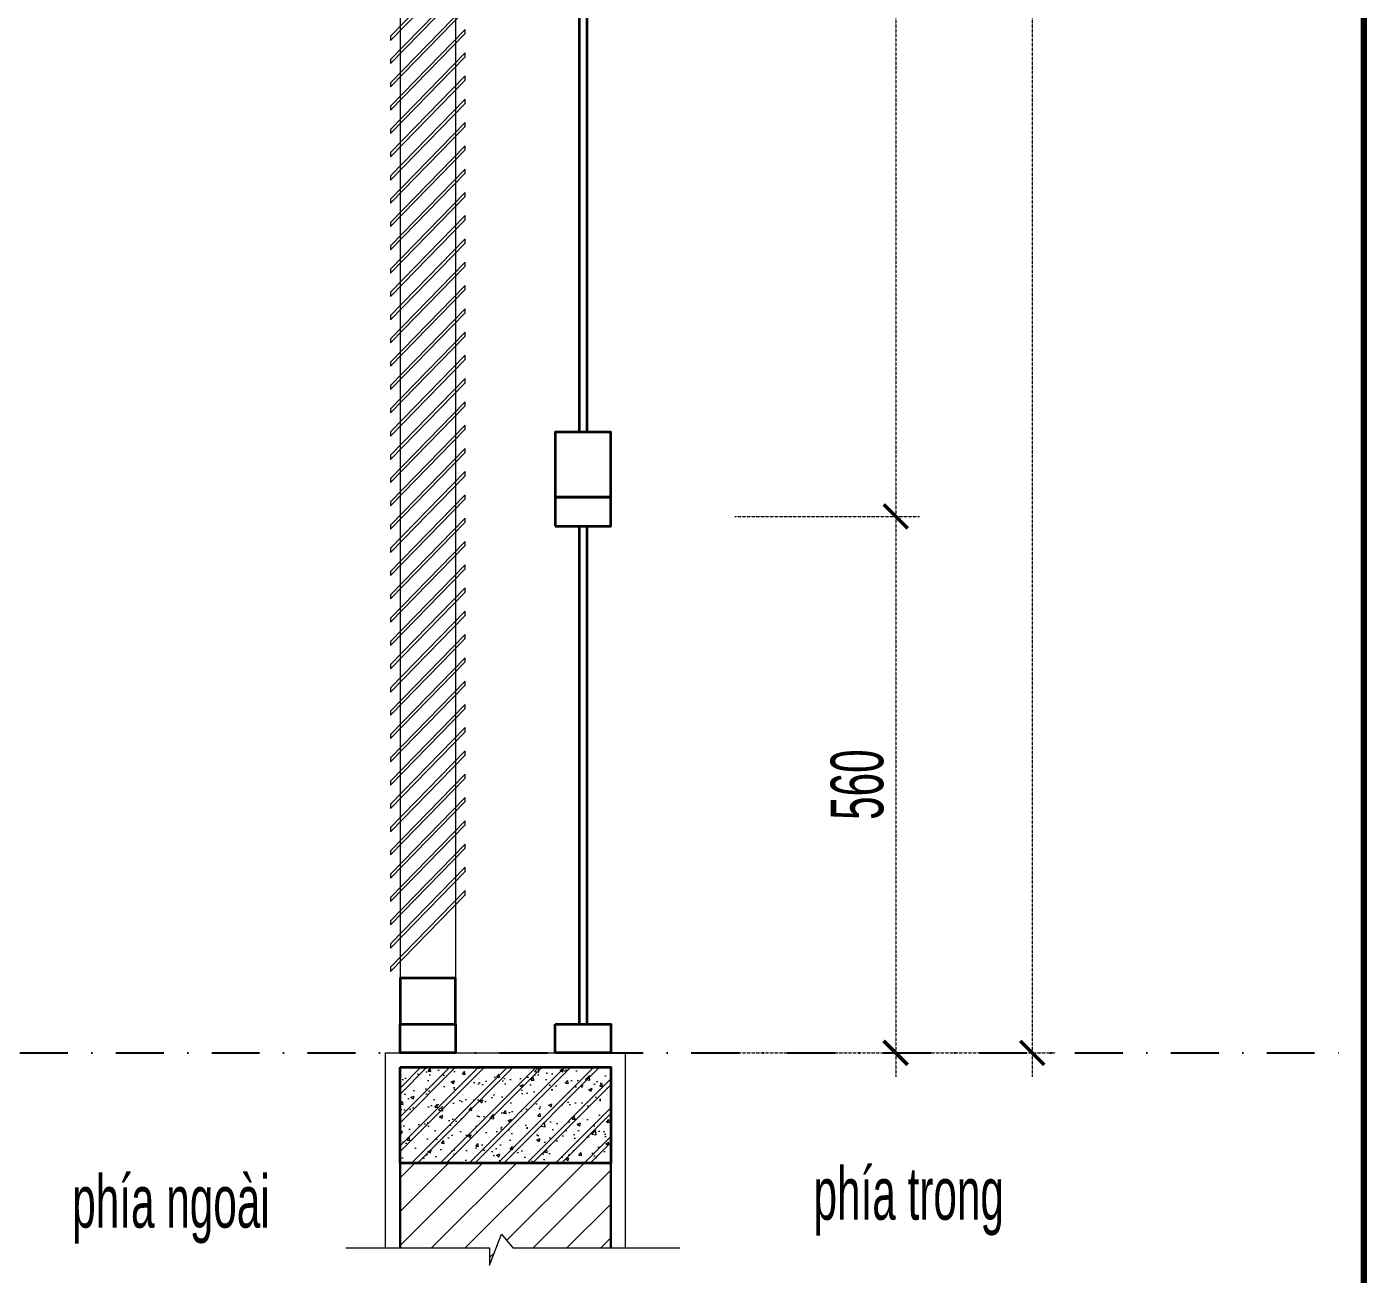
# Model space of a CAD drawing. Header units: inches. Extents: x 274208 to 641690, y -81912 to 129129.
# Drawn here: x 556697 to 558096, y 22186 to 23488 of the extents above; entities that cross this region are included whole.
import ezdxf

# ---------------------------------------------------------------- set-up
doc = ezdxf.new("R2010")
doc.units = ezdxf.units.IN
doc.header["$MEASUREMENT"] = 0
doc.header["$PDMODE"] = 3
doc.linetypes.add('DASHDOT', pattern=[1, 0.5, -0.25, 0, -0.25])
doc.linetypes.add('HIDDEN', pattern=[0.375, 0.25, -0.125])
for name, color, linetype, lineweight in [('01.Cut', 255, 'Continuous', 35), ('03.Manh', 251, 'Continuous', 13), ('05.Text', 253, 'Continuous', 18), ('06.betong', 2, 'Continuous', 35), ('08.Dim', 156, 'Continuous', 15), ('09.Hatch', 250, 'Continuous', 5), ('10.Text', 254, 'Continuous', 18), ('11.Khung bo', 32, 'Continuous', 50), ('Kinh', 5, 'Continuous', 35), ('nep', 9, 'Continuous', 15), ('wall', 4, 'Continuous', 9)]:
    doc.layers.add(name, color=color, linetype=linetype, lineweight=lineweight)
doc.layers.add('TRUC', color=250, linetype='DASHDOT')
doc.styles.add('TT5_Text Dim', font='hoatbif.shx', dxfattribs={"width": 0.6})
doc.dimstyles.new('TT5_Dim 1-25', dxfattribs={"dimscale": 25, "dimtxt": 2.2, "dimasz": 1, "dimexe": 1, "dimexo": 0, "dimgap": 0.5, "dimtad": 1, "dimdec": 0, "dimzin": 0, "dimdsep": 46, "dimtxsty": 'TT5_Text Dim', "dimblk": 'ARCHTICK', "dimcen": 0, "dimdle": 1, "dimclrd": 256, "dimclre": 256, "dimclrt": 1, "dimadec": 0, "dimazin": 0, "dimtfac": 0.015, "dimtdec": 0, "dimtix": 1, "dimtmove": 2, "dimatfit": 3, "dimldrblk": 'DOT', "dimfxl": 1, "dimtolj": 1, "dimtzin": 0, "dimlwd": -1, "dimlwe": -1, "dimarcsym": 1})

# ---------------------------------------------------------------- blocks, each defined once
blk = doc.blocks.new('100')
at = {"layer": '11.Khung bo', "const_width": 26.7}
blk.add_lwpolyline([(1860913, -945239.8), (1860913, -916940.1), (1896062.6, -916940.1), (1896062.6, -945239.8)], close=True, dxfattribs=at)
blk = doc.blocks.new('_ARCHTICK')
at = {"color": 0, "linetype": 'ByBlock', "const_width": 0.15}
blk.add_lwpolyline([(-0.5, -0.5), (0.5, 0.5)], dxfattribs=at)
blk = doc.blocks.new('*D1024')
at = {"layer": '08.Dim', "linetype": 'HIDDEN', "transparency": 16777216}
for p, q in [((557603.4, 24802.3), (557603.4, 22952.3)), ((557435.6, 24777.3), (557628.4, 24777.3)), ((557435.6, 22977.3), (557628.4, 22977.3))]:
    blk.add_line(p, q, dxfattribs=at)
at = {"layer": 'Defpoints', "color": 0, "linetype": 'HIDDEN', "transparency": 16777216}
for p in [(557435.6, 24777.3), (557435.6, 22977.3), (557603.4, 22977.3)]:
    blk.add_point(p, dxfattribs=at)
at = {"layer": '08.Dim', "linetype": 'HIDDEN', "transparency": 16777216, "xscale": 25, "yscale": 25, "zscale": 25}
for p, rotation in [((557603.4, 24777.3), 90), ((557603.4, 22977.3), 270)]:
    blk.add_blockref('_ARCHTICK', p, dxfattribs=dict(at, rotation=rotation))
at = {"layer": '08.Dim', "color": 1, "linetype": 'HIDDEN', "transparency": 16777216, "insert": (557563.4, 23877.3), "char_height": 55, "attachment_point": 5, "rotation": 90, "style": 'TT5_Text Dim'}
blk.add_mtext('\\A1;1800', dxfattribs=at)
blk = doc.blocks.new('_DOT')
at = {"color": 1, "linetype": 'ByBlock'}
blk.add_line((-0.5, 0), (-1, 0), dxfattribs=at)
at = {"color": 1, "linetype": 'ByBlock', "const_width": 0.5}
blk.add_lwpolyline([(-0.25, 0, 1), (0.25, 0, 1)], format="xyb", close=True, dxfattribs=at)
blk = doc.blocks.new('*D1025')
at = {"layer": '08.Dim', "linetype": 'HIDDEN', "transparency": 16777216}
for p, q in [((557603.4, 23002.3), (557603.4, 22392.3)), ((557435.6, 22977.3), (557628.4, 22977.3)), ((557435.6, 22417.3), (557628.4, 22417.3))]:
    blk.add_line(p, q, dxfattribs=at)
at = {"layer": 'Defpoints', "color": 0, "linetype": 'HIDDEN', "transparency": 16777216}
for p in [(557435.6, 22977.3), (557435.6, 22417.3), (557603.4, 22417.3)]:
    blk.add_point(p, dxfattribs=at)
at = {"layer": '08.Dim', "linetype": 'HIDDEN', "transparency": 16777216, "xscale": 25, "yscale": 25, "zscale": 25}
for p, rotation in [((557603.4, 22977.3), 90), ((557603.4, 22417.3), 270)]:
    blk.add_blockref('_ARCHTICK', p, dxfattribs=dict(at, rotation=rotation))
at = {"layer": '08.Dim', "color": 1, "linetype": 'HIDDEN', "transparency": 16777216, "insert": (557563.4, 22697.3), "char_height": 55, "attachment_point": 5, "rotation": 90, "style": 'TT5_Text Dim'}
blk.add_mtext('\\A1;560', dxfattribs=at)
blk = doc.blocks.new('*D1026')
at = {"layer": '08.Dim', "linetype": 'HIDDEN', "transparency": 16777216}
for p, q in [((557746, 25192.3), (557746, 22392.3)), ((557435.6, 25167.3), (557771, 25167.3)), ((557435.6, 22417.3), (557771, 22417.3))]:
    blk.add_line(p, q, dxfattribs=at)
at = {"layer": 'Defpoints', "color": 0, "linetype": 'HIDDEN', "transparency": 16777216}
for p in [(557435.6, 25167.3), (557435.6, 22417.3), (557746, 22417.3)]:
    blk.add_point(p, dxfattribs=at)
at = {"layer": '08.Dim', "linetype": 'HIDDEN', "transparency": 16777216, "xscale": 25, "yscale": 25, "zscale": 25}
for p, rotation in [((557746, 25167.3), 90), ((557746, 22417.3), 270)]:
    blk.add_blockref('_ARCHTICK', p, dxfattribs=dict(at, rotation=rotation))
at = {"layer": '08.Dim', "color": 1, "linetype": 'HIDDEN', "transparency": 16777216, "insert": (557706, 23792.3), "char_height": 55, "attachment_point": 5, "rotation": 90, "style": 'TT5_Text Dim'}
blk.add_mtext('\\A1;2750', dxfattribs=at)

msp = doc.modelspace()

# ---------------------------------------------------------------- hatches: boundary and pattern name
at = {"layer": '09.Hatch'}
h = msp.add_hatch(dxfattribs=at)
h.set_pattern_fill('BTONG1', color=256, scale=5, double=1, pattern_type=2)
h.set_pattern_definition([(50, (346462.377, 140069.11), (35.863009, -3.1376067), [3.75, -41.25]), (355, (346462.377, 140069.11), (-6.9375667, 37.6096067), [3, -33]), (100.4514, (346465.365, 140068.85), (28.925469, 34.471977), [3.1870095, -35.0571056]), (46.1842, (346462.377, 140079.11), (53.3620524, -8.275951), [5.625, -61.875]), (96.6356, (346466.824, 140078.42), (46.733135, 48.705894), [4.780514, -52.58565]), (351.1842, (346462.377, 140079.11), (46.733097, 48.70593), [4.5, -49.5]), (21, (346467.377, 140076.61), (29.8453526, -20.1309445), [3.75, -41.25]), (326, (346467.377, 140076.61), (12.1657666, 36.257502), [3, -33]), (71.4514, (346469.864, 140074.934), (42.0111314, 16.126525), [3.1870095, -35.0571056]), (37.5, (346462.377, 140069.111), (0.60799277, 16.6446927), [0, -32.6, 0, -33.5, 0, -33.125]), (7.5, (346462.377, 140069.111), (13.1534769, 19.7205856), [0, -19.1, 0, -31.85, 0, -12.625]), (327.5, (346451.227, 140069.111), (26.6911218, -1.1277436), [0, -12.5, 0, -39, 0, -51.75]), (317.5, (346446.227, 140069.11), (29.1593085, 5.0052491), [0, -16.25, 0, -25.9, 0, -36.75]), (45, (346462.377, 140069.111), (-15.0260191, 15.0260191), []), (45, (346462.377, 140075.236), (-15.0260191, 15.0260191), [])])
h.paths.add_polyline_path([(557086.1, 22402.3), (557306.1, 22402.3), (557306.1, 22302.3), (557086.1, 22302.3)])
at = {"layer": '09.Hatch', "ltscale": 0.5}
h = msp.add_hatch(dxfattribs=at)
h.set_pattern_fill('ANSI31', color=256, scale=200, angle=90, style=0)
h.set_pattern_definition([(225, (557885.792, 31501.168), (-17.67767, 17.67767), [])])
h.paths.add_polyline_path([(557086.1, 22302.3), (557086.1, 22213.6), (557179.6, 22213.6), (557179.6, 22195.7), (557192, 22228), (557203.8, 22213.6), (557306.1, 22213.6), (557306.1, 22302.3)])

# ---------------------------------------------------------------- linework, layer by layer
at = {"layer": '01.Cut'}
for points in [[(557248.1, 22997.3), (557306.1, 22997.3), (557306.1, 23065.3), (557248.1, 23065.3)], [(557248.1, 22967.3), (557306.1, 22967.3), (557306.1, 22997.3), (557248.1, 22997.3)], [(557086.1, 22447.3), (557144.1, 22447.3), (557144.1, 22495.3), (557086.1, 22495.3)], [(557086.1, 22447.3), (557144.1, 22447.3), (557144.1, 22417.3), (557086.1, 22417.3)], [(557248.1, 22447.3), (557306.1, 22447.3), (557306.1, 22417.3), (557248.1, 22417.3)]]:
    msp.add_lwpolyline(points, close=True, dxfattribs=at)
at = {"layer": '03.Manh'}
for points in [[(557086.1, 25089.3), (557086.1, 22495.3)], [(557144.1, 25089.3), (557144.1, 22495.3)], [(557076.1, 23474.3), (557154.1, 23554.3), (557154.1, 23558.6), (557076.1, 23478.6), (557076.1, 23474.3)], [(557076.1, 23450), (557154.1, 23530), (557154.1, 23534.3), (557076.1, 23454.3), (557076.1, 23450)], [(557076.1, 23425.7), (557154.1, 23505.7), (557154.1, 23510), (557076.1, 23430), (557076.1, 23425.7)], [(557076.1, 23401.4), (557154.1, 23481.4), (557154.1, 23485.7), (557076.1, 23405.7), (557076.1, 23401.4)], [(557076.1, 23377.1), (557154.1, 23457.1), (557154.1, 23461.4), (557076.1, 23381.4), (557076.1, 23377.1)], [(557076.1, 23352.8), (557154.1, 23432.8), (557154.1, 23437.1), (557076.1, 23357.1), (557076.1, 23352.8)], [(557076.1, 23328.5), (557154.1, 23408.5), (557154.1, 23412.8), (557076.1, 23332.8), (557076.1, 23328.5)], [(557076.1, 23304.2), (557154.1, 23384.2), (557154.1, 23388.5), (557076.1, 23308.5), (557076.1, 23304.2)], [(557076.1, 23279.9), (557154.1, 23359.9), (557154.1, 23364.2), (557076.1, 23284.2), (557076.1, 23279.9)], [(557076.1, 23255.6), (557154.1, 23335.6), (557154.1, 23339.9), (557076.1, 23259.9), (557076.1, 23255.6)], [(557076.1, 23231.3), (557154.1, 23311.3), (557154.1, 23315.6), (557076.1, 23235.6), (557076.1, 23231.3)], [(557076.1, 23207), (557154.1, 23287), (557154.1, 23291.3), (557076.1, 23211.3), (557076.1, 23207)], [(557076.1, 23182.7), (557154.1, 23262.7), (557154.1, 23267), (557076.1, 23187), (557076.1, 23182.7)], [(557076.1, 23158.4), (557154.1, 23238.4), (557154.1, 23242.7), (557076.1, 23162.7), (557076.1, 23158.4)], [(557076.1, 23134.1), (557154.1, 23214.1), (557154.1, 23218.4), (557076.1, 23138.4), (557076.1, 23134.1)], [(557076.1, 23109.8), (557154.1, 23189.8), (557154.1, 23194.1), (557076.1, 23114.1), (557076.1, 23109.8)], [(557076.1, 23085.5), (557154.1, 23165.5), (557154.1, 23169.8), (557076.1, 23089.8), (557076.1, 23085.5)], [(557076.1, 23061.2), (557154.1, 23141.2), (557154.1, 23145.5), (557076.1, 23065.5), (557076.1, 23061.2)], [(557076.1, 23036.9), (557154.1, 23116.9), (557154.1, 23121.2), (557076.1, 23041.2), (557076.1, 23036.9)], [(557076.1, 23012.6), (557154.1, 23092.6), (557154.1, 23096.9), (557076.1, 23016.9), (557076.1, 23012.6)], [(557076.1, 22988.3), (557154.1, 23068.3), (557154.1, 23072.6), (557076.1, 22992.6), (557076.1, 22988.3)], [(557076.1, 22964.1), (557154.1, 23044.1), (557154.1, 23048.3), (557076.1, 22968.3), (557076.1, 22964.1)], [(557076.1, 22939.8), (557154.1, 23019.8), (557154.1, 23024.1), (557076.1, 22944.1), (557076.1, 22939.8)], [(557076.1, 22915.5), (557154.1, 22995.5), (557154.1, 22999.8), (557076.1, 22919.8), (557076.1, 22915.5)], [(557076.1, 22891.2), (557154.1, 22971.2), (557154.1, 22975.5), (557076.1, 22895.5), (557076.1, 22891.2)], [(557076.1, 22866.9), (557154.1, 22946.9), (557154.1, 22951.2), (557076.1, 22871.2), (557076.1, 22866.9)], [(557076.1, 22842.6), (557154.1, 22922.6), (557154.1, 22926.9), (557076.1, 22846.9), (557076.1, 22842.6)], [(557076.1, 22818.3), (557154.1, 22898.3), (557154.1, 22902.6), (557076.1, 22822.6), (557076.1, 22818.3)], [(557076.1, 22794), (557154.1, 22874), (557154.1, 22878.3), (557076.1, 22798.3), (557076.1, 22794)], [(557076.1, 22769.7), (557154.1, 22849.7), (557154.1, 22854), (557076.1, 22774), (557076.1, 22769.7)], [(557076.1, 22745.4), (557154.1, 22825.4), (557154.1, 22829.7), (557076.1, 22749.7), (557076.1, 22745.4)], [(557076.1, 22721.1), (557154.1, 22801.1), (557154.1, 22805.4), (557076.1, 22725.4), (557076.1, 22721.1)], [(557076.1, 22696.8), (557154.1, 22776.8), (557154.1, 22781.1), (557076.1, 22701.1), (557076.1, 22696.8)], [(557076.1, 22672.5), (557154.1, 22752.5), (557154.1, 22756.8), (557076.1, 22676.8), (557076.1, 22672.5)], [(557076.1, 22648.2), (557154.1, 22728.2), (557154.1, 22732.5), (557076.1, 22652.5), (557076.1, 22648.2)], [(557076.1, 22623.9), (557154.1, 22703.9), (557154.1, 22708.2), (557076.1, 22628.2), (557076.1, 22623.9)], [(557076.1, 22599.6), (557154.1, 22679.6), (557154.1, 22683.9), (557076.1, 22603.9), (557076.1, 22599.6)], [(557076.1, 22575.3), (557154.1, 22655.3), (557154.1, 22659.6), (557076.1, 22579.6), (557076.1, 22575.3)], [(557076.1, 22551), (557154.1, 22631), (557154.1, 22635.3), (557076.1, 22555.3), (557076.1, 22551)], [(557076.1, 22526.7), (557154.1, 22606.7), (557154.1, 22611), (557076.1, 22531), (557076.1, 22526.7)], [(557076.1, 22502.4), (557154.1, 22582.4), (557154.1, 22586.7), (557076.1, 22506.7), (557076.1, 22502.4)]]:
    msp.add_lwpolyline(points, dxfattribs=at)
at = {"layer": '06.betong'}
msp.add_lwpolyline([(557086.1, 22402.3), (557306.1, 22402.3), (557306.1, 22302.3), (557086.1, 22302.3)], close=True, dxfattribs=at)
at = {"layer": 'Kinh', "ltscale": 0.5}
for p, q in [((557273.1, 24669.3), (557273.1, 23065.3)), ((557281.1, 24669.3), (557281.1, 23065.3)), ((557273.1, 22967.3), (557273.1, 22447.3)), ((557281.1, 22967.3), (557281.1, 22447.3))]:
    msp.add_line(p, q, dxfattribs=at)
at = {"layer": 'nep'}
msp.add_lwpolyline([(557071.1, 22213.6), (557071.1, 22417.3), (557321.1, 22417.3), (557321.1, 22213.6)], dxfattribs=at)
at = {"layer": 'nep', "ltscale": 0.5}
msp.add_lwpolyline([(557029.7, 22213.6), (557179.6, 22213.6), (557179.6, 22195.7), (557192, 22228), (557203.8, 22213.6), (557378, 22213.6)], dxfattribs=at)
at = {"layer": 'TRUC', "ltscale": 100}
msp.add_lwpolyline([(553686.4, 22417.3), (558068.1, 22417.3)], dxfattribs=at)
at = {"layer": 'wall', "color": 0, "lineweight": 30}
msp.add_lwpolyline([(557306.1, 22213.6), (557306.1, 22302.3), (557086.1, 22302.3), (557086.1, 22213.6)], dxfattribs=at)

# ---------------------------------------------------------------- block references
at = {"layer": '05.Text', "xscale": 0.25, "yscale": 0.25, "zscale": 0.25}
msp.add_blockref('100', (84076.5, 256187.3), dxfattribs=at)

# ---------------------------------------------------------------- texts
at = {"layer": '10.Text', "char_height": 55, "attachment_point": 6, "style": 'TT5_Text Dim'}
for s, insert in [('phÝa trong', (557716.4, 22262.3)), ('phÝa ngoµi', (556950.1, 22254))]:
    msp.add_mtext(s, dxfattribs=dict(at, insert=insert))

# ---------------------------------------------------------------- dimensions: what is measured, and where the dimension line sits
at = {"layer": '08.Dim', "linetype": 'HIDDEN'}
for base, p1, p2, picture, middle in [((557746, 22417.3), (557435.6, 25167.3), (557435.6, 22417.3), '*D1026', (557706, 23792.3)), ((557603.4, 22977.3), (557435.6, 24777.3), (557435.6, 22977.3), '*D1024', (557563.4, 23877.3)), ((557603.4, 22417.3), (557435.6, 22977.3), (557435.6, 22417.3), '*D1025', (557563.4, 22697.3))]:
    dim = msp.add_linear_dim(base=base, p1=p1, p2=p2, angle=90, dimstyle='TT5_Dim 1-25', dxfattribs=at)
    dim.commit()
    dim.dimension.update_dxf_attribs({"geometry": picture, "text_midpoint": middle})

doc.saveas('drawing.dxf')
